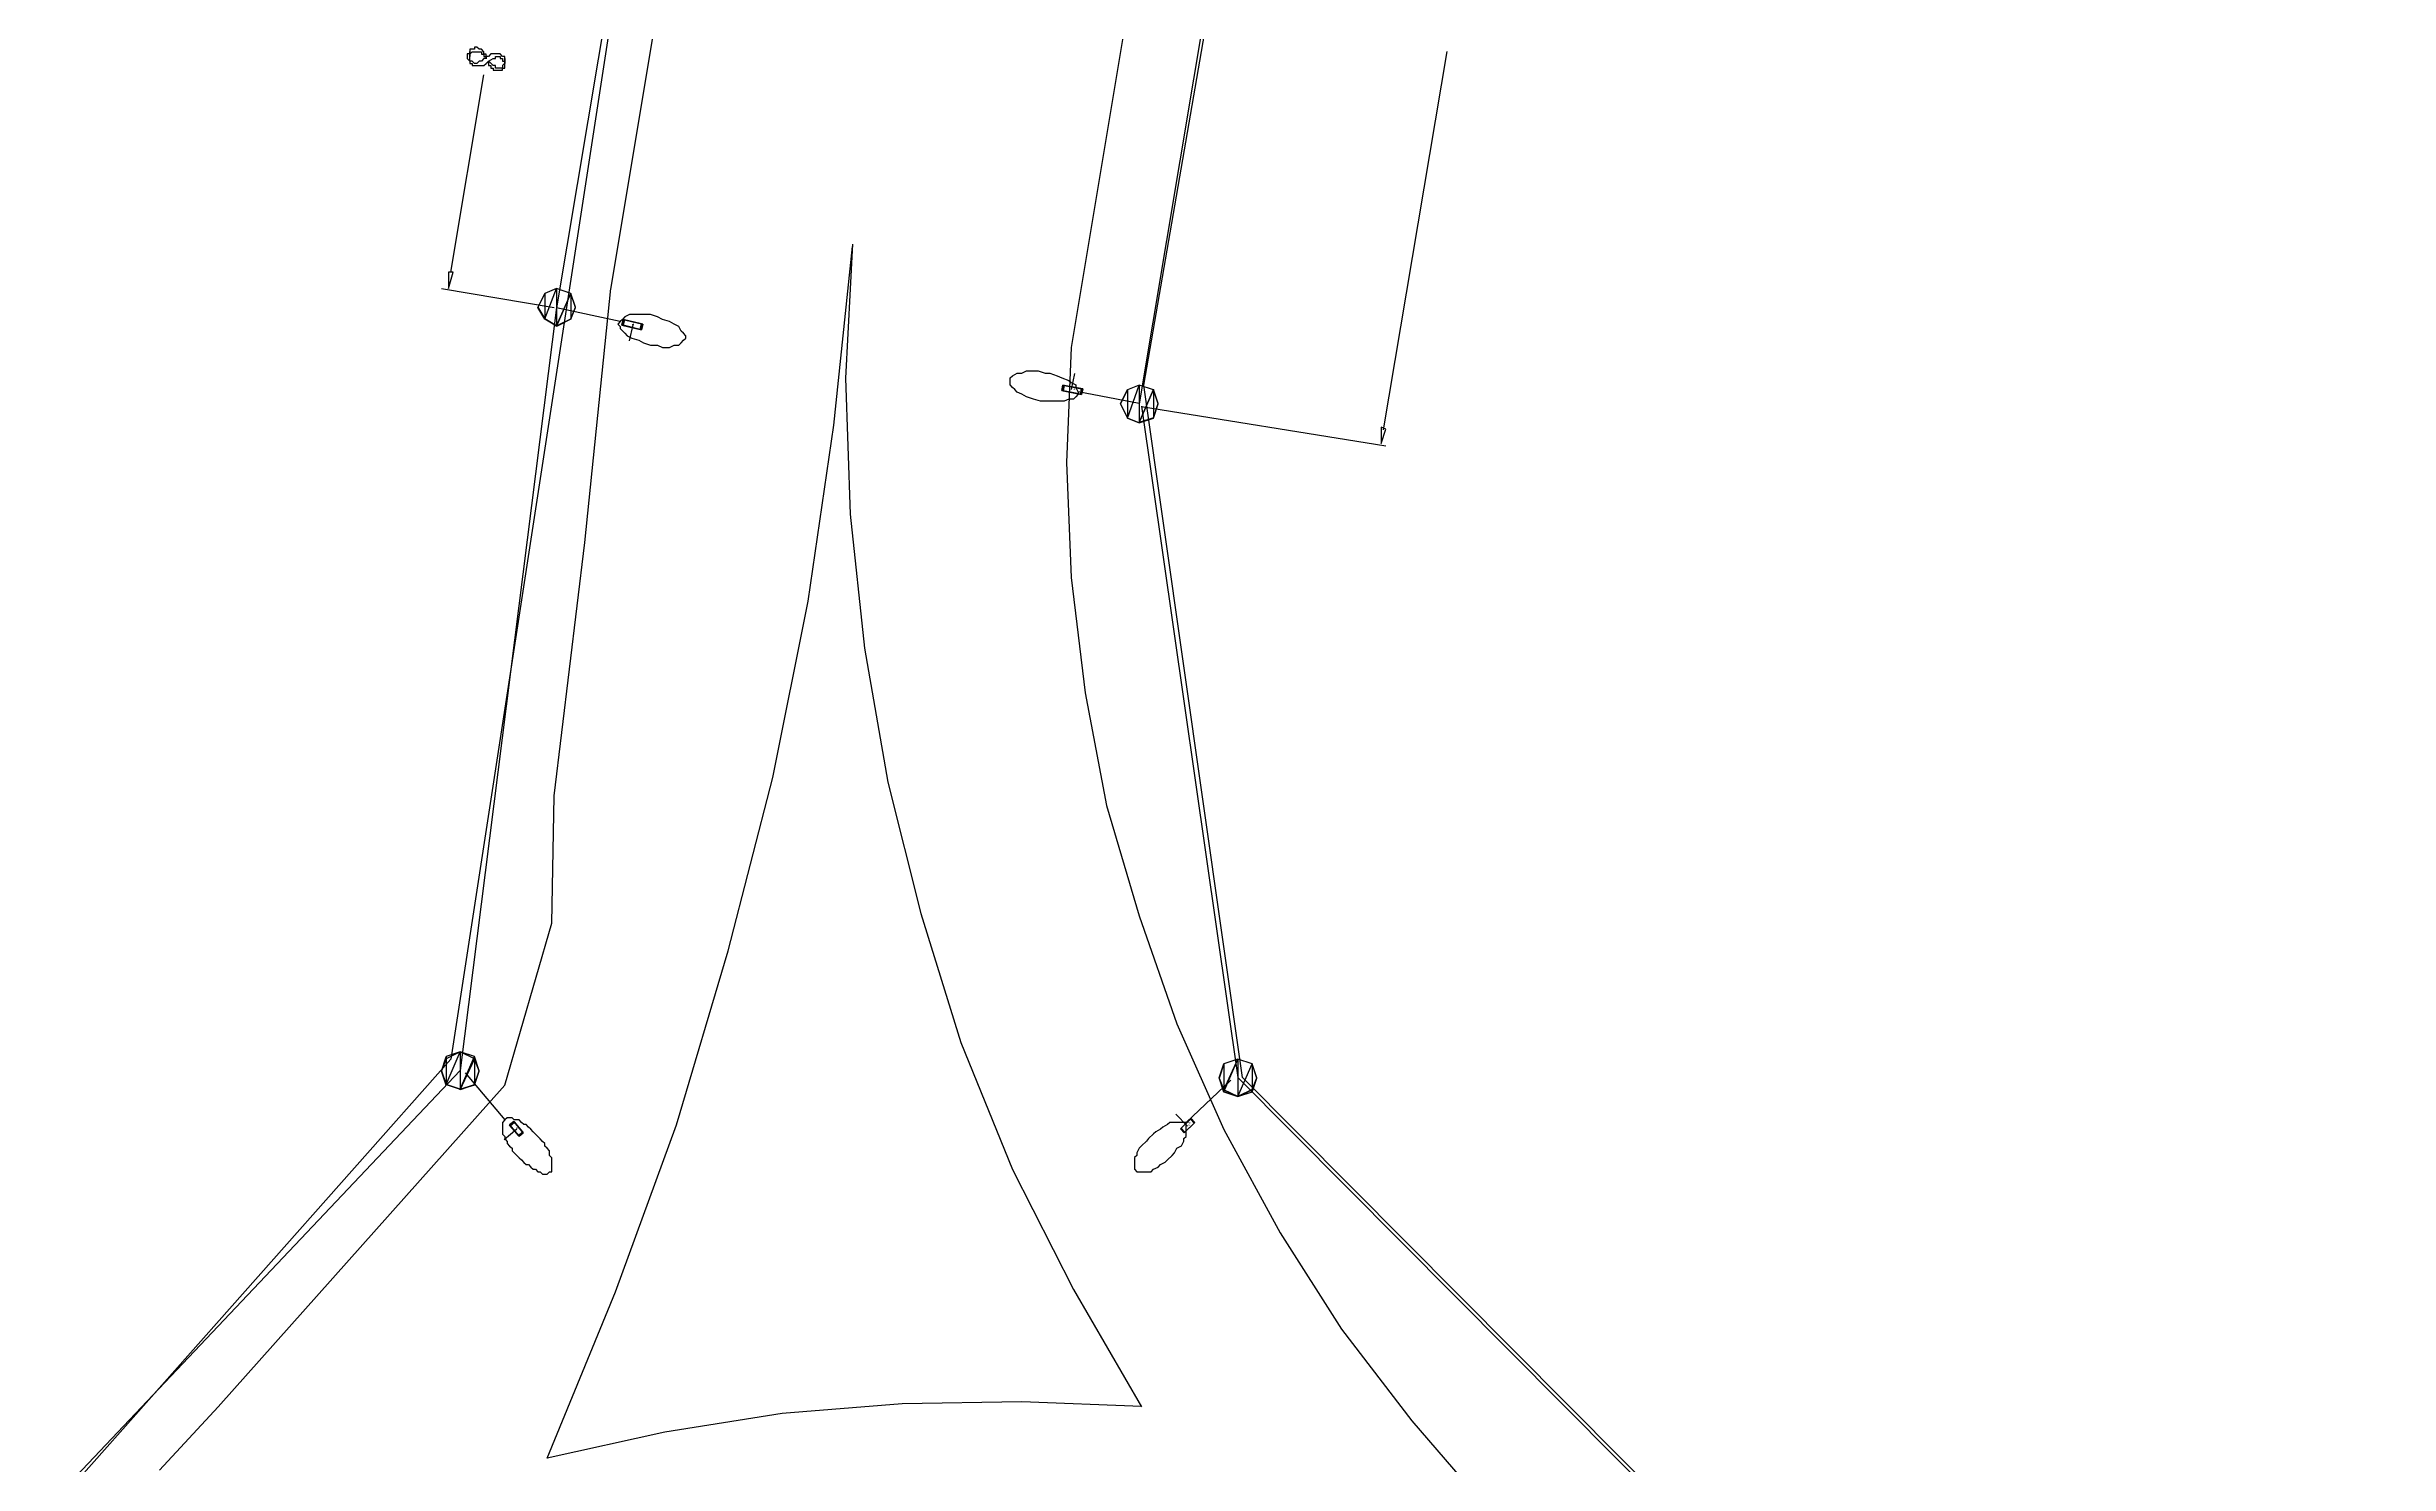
# Model space of a CAD drawing. Extents: x 212106 to 638151, y -1311344 to 1260505.
# Drawn here: x 325175 to 396387, y 547996 to 591102 of the extents above; entities that cross this region are included whole.
import ezdxf

# ---------------------------------------------------------------- set-up
doc = ezdxf.new("R2010")
doc.units = 0
doc.header["$MEASUREMENT"] = 0
for name, color, linetype in [('at_Entity', 7, 'Continuous'), ('DLXLUM01', 3, 'Continuous'), ('DLXLUM02', 6, 'Continuous'), ('DLXLUMEX', 2, 'Continuous'), ('DLXSCENE', 7, 'Continuous')]:
    doc.layers.add(name, color=color, linetype=linetype)

# ---------------------------------------------------------------- blocks, each defined once
blk = doc.blocks.new('*U152')
for p, q in [((-259, 149), (-299, -16)), ((-299, -16), (-259, 149)), ((-221, 140), (-260, -25)), ((-260, -25), (-221, 140)), ((299, 16), (-259, 149)), ((-221, 140), (-259, 149)), ((-259, 149), (299, 16)), ((-259, 149), (-221, 140)), ((337, 7), (-221, 140)), ((-221, 140), (337, 7)), ((259, -149), (299, 16)), ((299, 16), (259, -149)), ((297, -158), (337, 7)), ((337, 7), (297, -158)), ((299, 16), (337, 7)), ((337, 7), (299, 16)), ((-299, -16), (259, -149)), ((259, -149), (-299, -16)), ((-299, -16), (-260, -25)), ((-260, -25), (-299, -16)), ((-260, -25), (297, -158)), ((297, -158), (-260, -25)), ((259, -149), (297, -158)), ((297, -158), (259, -149))]:
    blk.add_line(p, q)
at = {"color": 1}
blk.add_line((38, -9), (-78, -495), dxfattribs=at)
at = {"layer": 'DLXLUMEX', "color": 7}
blk.add_text('1', height=100, dxfattribs=at).set_placement((0, 0))
blk = doc.blocks.new('*U153')
for p, q in [((-304, 145), (-336, -21)), ((-336, -21), (-304, 145)), ((-265, 138), (-304, 145)), ((259, 36), (-304, 145)), ((-304, 145), (-265, 138)), ((-304, 145), (259, 36)), ((-265, 138), (-298, -29)), ((-298, -29), (-265, 138)), ((298, 29), (-265, 138)), ((-265, 138), (298, 29)), ((227, -131), (259, 36)), ((259, 36), (227, -131)), ((298, 29), (259, 36)), ((259, 36), (298, 29)), ((265, -138), (298, 29)), ((298, 29), (265, -138)), ((-298, -29), (-336, -21)), ((-336, -21), (227, -131)), ((-336, -21), (-298, -29)), ((227, -131), (-336, -21)), ((-298, -29), (265, -138)), ((265, -138), (-298, -29)), ((227, -131), (265, -138)), ((265, -138), (227, -131))]:
    blk.add_line(p, q)
at = {"color": 1}
blk.add_line((-39, 7), (57, 498), dxfattribs=at)
at = {"layer": 'DLXLUMEX', "color": 7}
blk.add_text('1', height=100, dxfattribs=at).set_placement((0, 0))
blk = doc.blocks.new('*U47')
at = {"color": 1}
blk.add_line((-21, -21), (-367, 340), dxfattribs=at)
for p, q in [((71, 186), (-232, -105)), ((-232, -105), (71, 186)), ((93, 207), (-211, -84)), ((-211, -84), (93, 207)), ((-114, -227), (189, 63)), ((189, 63), (-114, -227)), ((-93, -207), (211, 84)), ((211, 84), (-93, -207)), ((93, 207), (71, 186)), ((71, 186), (93, 207)), ((189, 63), (71, 186)), ((71, 186), (189, 63)), ((211, 84), (93, 207)), ((93, 207), (211, 84)), ((189, 63), (211, 84)), ((211, 84), (189, 63)), ((-211, -84), (-232, -105)), ((-232, -105), (-211, -84)), ((-232, -105), (-114, -227)), ((-114, -227), (-232, -105)), ((-211, -84), (-93, -207)), ((-93, -207), (-211, -84)), ((-93, -207), (-114, -227)), ((-114, -227), (-93, -207))]:
    blk.add_line(p, q)
at = {"layer": 'DLXLUMEX', "color": 7}
blk.add_text('2', height=100, dxfattribs=at).set_placement((0, 0))
blk = doc.blocks.new('*U64')
for p, q in [((-69, 216), (-200, 107)), ((-200, 107), (-69, 216)), ((-200, 107), (69, -216)), ((69, -216), (-200, 107)), ((-200, 107), (-181, 84)), ((-181, 84), (-200, 107)), ((-50, 193), (-181, 84)), ((-181, 84), (-50, 193)), ((-181, 84), (89, -239)), ((89, -239), (-181, 84)), ((200, -107), (-69, 216)), ((-50, 193), (-69, 216)), ((-69, 216), (200, -107)), ((-69, 216), (-50, 193)), ((219, -130), (-50, 193)), ((-50, 193), (219, -130)), ((69, -216), (200, -107)), ((200, -107), (69, -216)), ((69, -216), (89, -239)), ((89, -239), (69, -216)), ((89, -239), (219, -130)), ((219, -130), (89, -239)), ((200, -107), (219, -130)), ((219, -130), (200, -107))]:
    blk.add_line(p, q)
at = {"color": 1}
blk.add_line((19, -23), (-365, -343), dxfattribs=at)
at = {"layer": 'DLXLUMEX', "color": 7}
blk.add_text('2', height=100, dxfattribs=at).set_placement((0, 0))
blk = doc.blocks.new('*U97')
for p, q in [((602, 552221), (5101, 578299)), ((-14469, 570721), (-20469, 531718)), ((3602, 531156), (602, 552221)), ((-20469, 531718), (-32184, 518504)), ((17744, 516933), (3602, 531156))]:
    blk.add_line(p, q)

msp = doc.modelspace()

# ---------------------------------------------------------------- linework, layer by layer
at = {"layer": 'at_Entity', "color": 4}
for p, q in [((465456, 1237080), (356316, 581961)), ((449884, 1229433), (342316, 583735)), ((349102, 579596), (349674, 585031)), ((349674, 585100), (349459, 581027)), ((341532, 576032), (342318, 583750)), ((356316, 581957), (356173, 578458)), ((349459, 581027), (349602, 576888)), ((348317, 574240), (349102, 579596)), ((356173, 578458), (356316, 574958)), ((349602, 576888), (350031, 572815)), ((340604, 568327), (341532, 576032)), ((356316, 574958), (356745, 571459)), ((347246, 568884), (348317, 574240)), ((350031, 572815), (350745, 568742)), ((356745, 571459), (357388, 568026)), ((345888, 563608), (347246, 568884)), ((350745, 568742), (351745, 564748)), ((357388, 568026), (358388, 564672)), ((351745, 564748), (352959, 560821)), ((358388, 564672), (359530, 561384)), ((344317, 558318), (345888, 563608)), ((359530, 561384), (360959, 558175)), ((352959, 560821), (354531, 556959)), ((342460, 553240), (344317, 558318)), ((360959, 558175), (362673, 555032)), ((354531, 556959), (356388, 553309)), ((362673, 555032), (364531, 552101)), ((340388, 548176), (342460, 553240)), ((356388, 553309), (358459, 549739)), ((364531, 552101), (366673, 549314)), ((351175, 549828), (347531, 549542)), ((354817, 549893), (351175, 549828)), ((358459, 549750), (354817, 549893)), ((347531, 549542), (343960, 548970)), ((366673, 549314), (368958, 546673)), ((343960, 548970), (340388, 548176))]:
    msp.add_line(p, q, dxfattribs=at)
at = {"layer": 'at_Entity', "color": 1}
for p, q in [((448385, 1229513), (340674, 583168)), ((466885, 1229375), (358388, 580248)), ((340675, 583179), (337746, 559965)), ((358459, 580176), (361389, 559751)), ((337746, 559965), (325175, 546687)), ((361389, 559751), (375530, 545528))]:
    msp.add_line(p, q, dxfattribs=at)
at = {"layer": 'at_Entity', "color": 0}
for p, q in [((338245, 591096), (338173, 591096)), ((338173, 591096), (338173, 591096)), ((338173, 591096), (338173, 591030)), ((338316, 591030), (338245, 591096)), ((338245, 591096), (338245, 591096)), ((338031, 590890), (337959, 590890)), ((337959, 590890), (337959, 590890)), ((337959, 590890), (337959, 590811)), ((337959, 590811), (337959, 590811)), ((337959, 590811), (337959, 590744)), ((337959, 590744), (337959, 590744)), ((337959, 590744), (337959, 590744)), ((337959, 590744), (338031, 590665)), ((338102, 591030), (338031, 591030)), ((338031, 591030), (338031, 590950)), ((338031, 590811), (338031, 590957)), ((338031, 590957), (338031, 590957)), ((338031, 590957), (338031, 590957)), ((338031, 590957), (338031, 590890)), ((338031, 590950), (338031, 590805)), ((338031, 590884), (338102, 590950)), ((338031, 590805), (338031, 590884)), ((338031, 590884), (338031, 590884)), ((338031, 590884), (338031, 590884)), ((338031, 590744), (338031, 590811)), ((338031, 590811), (338031, 590811)), ((338031, 590805), (338031, 590805)), ((338031, 590665), (338031, 590744)), ((338031, 590744), (338031, 590744)), ((338031, 590744), (338031, 590744)), ((338102, 590665), (338031, 590665)), ((338031, 590665), (338031, 590665)), ((338031, 590665), (338031, 590665)), ((338031, 590665), (338031, 590599)), ((338031, 590599), (338102, 590599)), ((338173, 591030), (338102, 591030)), ((338102, 591030), (338102, 591030)), ((338102, 591030), (338102, 591030)), ((338102, 590950), (338102, 590950)), ((338102, 590950), (338102, 590950)), ((338102, 590950), (338173, 590950)), ((338174, 590599), (338102, 590665)), ((338102, 590665), (338102, 590665)), ((338102, 590665), (338102, 590665)), ((338102, 590599), (338102, 590599)), ((338102, 590599), (338102, 590532)), ((338102, 590532), (338174, 590532)), ((338173, 590950), (338173, 590950)), ((338173, 590950), (338245, 590950)), ((338246, 590599), (338174, 590599)), ((338174, 590599), (338174, 590599)), ((338174, 590599), (338174, 590599)), ((338174, 590532), (338174, 590532)), ((338174, 590532), (338246, 590532)), ((338245, 590950), (338245, 590950)), ((338245, 590950), (338245, 590950)), ((338245, 590950), (338316, 590950)), ((338317, 590665), (338246, 590599)), ((338246, 590599), (338246, 590599)), ((338246, 590599), (338246, 590599)), ((338246, 590532), (338246, 590532)), ((338246, 590532), (338246, 590532)), ((338246, 590532), (338317, 590532)), ((338388, 591030), (338316, 591030)), ((338316, 591030), (338316, 591030)), ((338316, 590950), (338316, 590950)), ((338316, 590950), (338388, 590950)), ((338389, 590665), (338317, 590665)), ((338317, 590665), (338317, 590665)), ((338317, 590665), (338317, 590665)), ((338317, 590532), (338317, 590532)), ((338317, 590532), (338389, 590532)), ((338460, 590950), (338388, 591030)), ((338388, 591030), (338388, 591030)), ((338388, 591030), (338388, 591030)), ((338388, 590950), (338388, 590884)), ((338388, 590884), (338388, 590884)), ((338388, 590884), (338460, 590884)), ((338459, 590744), (338389, 590665)), ((338389, 590665), (338389, 590665)), ((338389, 590665), (338389, 590665)), ((338389, 590532), (338389, 590532)), ((338389, 590532), (338389, 590532)), ((338389, 590532), (338459, 590532)), ((338531, 590744), (338459, 590744)), ((338459, 590744), (338459, 590744)), ((338459, 590532), (338531, 590599)), ((338459, 590532), (338459, 590532)), ((338459, 590532), (338459, 590532)), ((338460, 590884), (338460, 590950)), ((338460, 590950), (338460, 590950)), ((338460, 590950), (338460, 590950)), ((338531, 590884), (338460, 590884)), ((338460, 590884), (338460, 590884)), ((338460, 590884), (338460, 590805)), ((338460, 590805), (338531, 590805)), ((338531, 590805), (338531, 590884)), ((338531, 590884), (338531, 590884)), ((338602, 590811), (338531, 590811)), ((338531, 590811), (338531, 590811)), ((338531, 590811), (338531, 590744)), ((338531, 590805), (338531, 590738)), ((338531, 590738), (338531, 590805)), ((338531, 590744), (338531, 590744)), ((338531, 590599), (338602, 590665)), ((338531, 590599), (338531, 590599)), ((338531, 590599), (338531, 590599)), ((338674, 590890), (338602, 590811)), ((338602, 590811), (338602, 590811)), ((338602, 590665), (338746, 590744)), ((338602, 590665), (338602, 590599)), ((338602, 590599), (338602, 590665)), ((338602, 590599), (338602, 590599)), ((338674, 590601), (338604, 590681)), ((338604, 590681), (338604, 590601)), ((338604, 590601), (338604, 590535)), ((338604, 590535), (338674, 590535)), ((338746, 590890), (338674, 590890)), ((338674, 590890), (338674, 590890)), ((338745, 590535), (338674, 590601)), ((338674, 590601), (338674, 590601)), ((338674, 590601), (338674, 590601)), ((338674, 590535), (338674, 590535)), ((338674, 590535), (338674, 590455)), ((338674, 590455), (338674, 590455)), ((338674, 590455), (338745, 590455)), ((338817, 590535), (338745, 590535)), ((338745, 590535), (338745, 590535)), ((338745, 590535), (338745, 590535)), ((338745, 590455), (338745, 590455)), ((338745, 590455), (338745, 590389)), ((338745, 590389), (338817, 590389)), ((338817, 590890), (338746, 590890)), ((338746, 590890), (338746, 590890)), ((338746, 590890), (338746, 590890)), ((338746, 590890), (338746, 590890)), ((338746, 590744), (338746, 590744)), ((338746, 590744), (338817, 590744)), ((338889, 590890), (338817, 590890)), ((338817, 590890), (338817, 590890)), ((338817, 590744), (338817, 590811)), ((338817, 590811), (338889, 590811)), ((338817, 590744), (338817, 590744)), ((338817, 590455), (338817, 590535)), ((338889, 590455), (338817, 590455)), ((338817, 590455), (338817, 590455)), ((338817, 590389), (338817, 590389)), ((338817, 590389), (338817, 590389)), ((338817, 590389), (338889, 590389)), ((338959, 590890), (338889, 590890)), ((338889, 590890), (338889, 590890)), ((338889, 590890), (338889, 590890)), ((338889, 590811), (338889, 590811)), ((338889, 590811), (338959, 590811)), ((338960, 590455), (338889, 590455)), ((338889, 590455), (338889, 590455)), ((338889, 590389), (338889, 590389)), ((338889, 590389), (338960, 590389)), ((339031, 590811), (338959, 590890)), ((338959, 590890), (338959, 590890)), ((338959, 590890), (338959, 590890)), ((338959, 590811), (338959, 590744)), ((338959, 590744), (338959, 590744)), ((338959, 590744), (339031, 590744)), ((339032, 590455), (338960, 590455)), ((338960, 590455), (338960, 590455)), ((338960, 590455), (338960, 590455)), ((338960, 590389), (338960, 590389)), ((338960, 590389), (338960, 590389)), ((338960, 590389), (339032, 590389)), ((339102, 590811), (339031, 590811)), ((339031, 590811), (339031, 590811)), ((339031, 590811), (339031, 590811)), ((339031, 590744), (339031, 590744)), ((339031, 590744), (339031, 590665)), ((339031, 590665), (339031, 590665)), ((339031, 590665), (339102, 590665)), ((339103, 590601), (339032, 590535)), ((339032, 590535), (339032, 590535)), ((339032, 590535), (339032, 590535)), ((339032, 590535), (339032, 590455)), ((339032, 590389), (339032, 590455)), ((339032, 590455), (339032, 590455)), ((339032, 590455), (339103, 590455)), ((339032, 590389), (339032, 590389)), ((339102, 590744), (339102, 590811)), ((339102, 590599), (339102, 590744)), ((339102, 590665), (339102, 590599)), ((339102, 590599), (339102, 590599)), ((339103, 590681), (339103, 590747)), ((339103, 590747), (339103, 590601)), ((339103, 590601), (339103, 590681)), ((339103, 590681), (339103, 590681)), ((339103, 590681), (339103, 590681)), ((339103, 590601), (339103, 590601)), ((339103, 590601), (339103, 590601)), ((339103, 590535), (339103, 590601)), ((339103, 590455), (339103, 590535)), ((339103, 590535), (339103, 590535)), ((339103, 590455), (339103, 590455)), ((365816, 579458), (367745, 590958)), ((337460, 584247), (338460, 590251)), ((337532, 584250), (337389, 584250)), ((337389, 584250), (337389, 583748)), ((337389, 583748), (337532, 584250)), ((340603, 583169), (337174, 583741)), ((340102, 583176), (340316, 583598)), ((340102, 583176), (340316, 583598)), ((340317, 583604), (340103, 583182)), ((340317, 583604), (340103, 583182)), ((340317, 583604), (340103, 583182)), ((340317, 583604), (340103, 583182)), ((340316, 583598), (340316, 582819)), ((340316, 583598), (340316, 582819)), ((340675, 583750), (340317, 583604)), ((340675, 583750), (340317, 583604)), ((340317, 582825), (340675, 583750)), ((340317, 582825), (340675, 583750)), ((340675, 583750), (340317, 583604)), ((340675, 583750), (340317, 583604)), ((340675, 583750), (340317, 583604)), ((340317, 582825), (340675, 583750)), ((340317, 582825), (340675, 583750)), ((340675, 583750), (340317, 583604)), ((340317, 583604), (340317, 582825)), ((340317, 583604), (340317, 582825)), ((340673, 582594), (341103, 583598)), ((340673, 582594), (341103, 583598)), ((341103, 583604), (340675, 583750)), ((341103, 583604), (340675, 583750)), ((340675, 583750), (340675, 582613)), ((340675, 583750), (340675, 582613)), ((341103, 583604), (340675, 583750)), ((341103, 583604), (340675, 583750)), ((341103, 583604), (340675, 583750)), ((340675, 583750), (340675, 582613)), ((340675, 583750), (340675, 582613)), ((341103, 583604), (340675, 583750)), ((340675, 582613), (341103, 583604)), ((340675, 582613), (341103, 583604)), ((341246, 583182), (341103, 583604)), ((341246, 583182), (341103, 583604)), ((341246, 583182), (341103, 583604)), ((341246, 583182), (341103, 583604)), ((341245, 583176), (341103, 583598)), ((341103, 583598), (341103, 582819)), ((341103, 583598), (341103, 582819)), ((341245, 583176), (341103, 583598)), ((341103, 583598), (341103, 582819)), ((341103, 583598), (341103, 582819)), ((340316, 582819), (340102, 583176)), ((340316, 582819), (340102, 583176)), ((340103, 583182), (340317, 582825)), ((340103, 583182), (340317, 582825)), ((340103, 583182), (340317, 582825)), ((340103, 583182), (340317, 582825)), ((340317, 582825), (340675, 582613)), ((340675, 582613), (340317, 582825)), ((340317, 582825), (340675, 582613)), ((340317, 582825), (340675, 582613)), ((340675, 582613), (340317, 582825)), ((340317, 582825), (340675, 582613)), ((341103, 582819), (340673, 582594)), ((341103, 582819), (340673, 582594)), ((340675, 583179), (342603, 582757)), ((340675, 582613), (341103, 582825)), ((340675, 582613), (341103, 582825)), ((340675, 582613), (341103, 582825)), ((340675, 582613), (341103, 582825)), ((340675, 582613), (340675, 582613)), ((340675, 582613), (340675, 582613)), ((340675, 582613), (340675, 582613)), ((341103, 582825), (341246, 583182)), ((341103, 582825), (341246, 583182)), ((341103, 582825), (341246, 583182)), ((341103, 582825), (341246, 583182)), ((341103, 582819), (341245, 583176)), ((341103, 582819), (341245, 583176)), ((342602, 582747), (342531, 582668)), ((342531, 582668), (342602, 582601)), ((342673, 582813), (342602, 582747)), ((342602, 582601), (342602, 582535)), ((342602, 582535), (342745, 582390)), ((342745, 582892), (342673, 582813)), ((342889, 582958), (342745, 582892)), ((343031, 582958), (342889, 582958)), ((343174, 582958), (343031, 582958)), ((343317, 582958), (343174, 582958)), ((343531, 582958), (343317, 582958)), ((343745, 582892), (343531, 582958)), ((343889, 582813), (343745, 582892)), ((344103, 582747), (343889, 582813)), ((344246, 582668), (344103, 582747)), ((344388, 582601), (344246, 582668)), ((344460, 582456), (344388, 582601)), ((342745, 582390), (342817, 582311)), ((342817, 582311), (342960, 582245)), ((342960, 582245), (343174, 582179)), ((343174, 582179), (343317, 582099)), ((343317, 582099), (343531, 582033)), ((343531, 582033), (343745, 582033)), ((343745, 582033), (343889, 581954)), ((343889, 581954), (344103, 581954)), ((344103, 581954), (344246, 582033)), ((344246, 582033), (344388, 582033)), ((344388, 582033), (344460, 582099)), ((344531, 582390), (344460, 582456)), ((344460, 582099), (344531, 582179)), ((344602, 582311), (344531, 582390)), ((344531, 582179), (344602, 582245)), ((344602, 582245), (344602, 582311)), ((344602, 582245), (344602, 582245)), ((354459, 581035), (354532, 581101)), ((354532, 581101), (354674, 581181)), ((354674, 581181), (354817, 581181)), ((354817, 581181), (354959, 581247)), ((354959, 581247), (355102, 581247)), ((355102, 581247), (355317, 581247)), ((355317, 581247), (355531, 581181)), ((355531, 581181), (355673, 581181)), ((355673, 581181), (355889, 581101)), ((355889, 581101), (356031, 581035)), ((354459, 580956), (354459, 581035)), ((354459, 580824), (354459, 580956)), ((354459, 580956), (354459, 580956)), ((354532, 580745), (354459, 580824)), ((354603, 580679), (354532, 580745)), ((354674, 580600), (354603, 580679)), ((354817, 580534), (354674, 580600)), ((354959, 580455), (354817, 580534)), ((355174, 580389), (354959, 580455)), ((355388, 580323), (355174, 580389)), ((356031, 581035), (356245, 580956)), ((356245, 580389), (356102, 580323)), ((356245, 580956), (356316, 580890)), ((356388, 580389), (356245, 580389)), ((356316, 580890), (356459, 580824)), ((356459, 580455), (356388, 580389)), ((356459, 580824), (356459, 580745)), ((356459, 580745), (356532, 580600)), ((356532, 580534), (356459, 580455)), ((358389, 580250), (356531, 580606)), ((356532, 580600), (356532, 580534)), ((357816, 580254), (358031, 580676)), ((357816, 580254), (358031, 580676)), ((358031, 580671), (357817, 580248)), ((358031, 580671), (357817, 580248)), ((358031, 580671), (357817, 580248)), ((358031, 580671), (357817, 580248)), ((358388, 580816), (358031, 580671)), ((358388, 580816), (358031, 580671)), ((358031, 579813), (358388, 580816)), ((358031, 579813), (358388, 580816)), ((358388, 580816), (358031, 580671)), ((358388, 580816), (358031, 580671)), ((358388, 580816), (358031, 580671)), ((358031, 579813), (358388, 580816)), ((358031, 579813), (358388, 580816)), ((358388, 580816), (358031, 580671)), ((358031, 580676), (358031, 579818)), ((358031, 580676), (358031, 579818)), ((358031, 580671), (358031, 579813)), ((358031, 580671), (358031, 579813)), ((358816, 580671), (358388, 580816)), ((358816, 580671), (358388, 580816)), ((358388, 580816), (358388, 579668)), ((358388, 580816), (358388, 579668)), ((358816, 580671), (358388, 580816)), ((358816, 580671), (358388, 580816)), ((358816, 580671), (358388, 580816)), ((358388, 580816), (358388, 579668)), ((358388, 580816), (358388, 579668)), ((358816, 580671), (358388, 580816)), ((358388, 579673), (358817, 580676)), ((358388, 579673), (358817, 580676)), ((358388, 579668), (358816, 580671)), ((358388, 579668), (358816, 580671)), ((358960, 580248), (358816, 580671)), ((358960, 580248), (358816, 580671)), ((358960, 580248), (358816, 580671)), ((358960, 580248), (358816, 580671)), ((358959, 580254), (358817, 580676)), ((358817, 580676), (358817, 579818)), ((358817, 580676), (358817, 579818)), ((358959, 580254), (358817, 580676)), ((358817, 580676), (358817, 579818)), ((358817, 580676), (358817, 579818)), ((355531, 580323), (355388, 580323)), ((355745, 580323), (355531, 580323)), ((355960, 580323), (355745, 580323)), ((356102, 580323), (355960, 580323)), ((358031, 579818), (357816, 580254)), ((358031, 579818), (357816, 580254)), ((357817, 580248), (358031, 579813)), ((357817, 580248), (358031, 579813)), ((357817, 580248), (358031, 579813)), ((357817, 580248), (358031, 579813)), ((358031, 579813), (358388, 579668)), ((358388, 579668), (358031, 579813)), ((358031, 579813), (358388, 579668)), ((358031, 579813), (358388, 579668)), ((358388, 579668), (358031, 579813)), ((358031, 579813), (358388, 579668)), ((358817, 579818), (358388, 579673)), ((358817, 579818), (358388, 579673)), ((358388, 579668), (358816, 579813)), ((358388, 579668), (358816, 579813)), ((358388, 579668), (358816, 579813)), ((358388, 579668), (358816, 579813)), ((358388, 579668), (358388, 579668)), ((358388, 579668), (358388, 579668)), ((358388, 579668), (358388, 579668)), ((358459, 580166), (365888, 578963)), ((358816, 579813), (358960, 580248)), ((358816, 579813), (358960, 580248)), ((358816, 579813), (358960, 580248)), ((358816, 579813), (358960, 580248)), ((358817, 579818), (358959, 580254)), ((358817, 579818), (358959, 580254)), ((365888, 579469), (365745, 579535)), ((365745, 579535), (365745, 579034)), ((365745, 579034), (365888, 579469)), ((340530, 564454), (340602, 568312)), ((339103, 559521), (340530, 564454)), ((337745, 560535), (337318, 560326)), ((337745, 560535), (337318, 560326)), ((337318, 559541), (337745, 560535)), ((337318, 559541), (337745, 560535)), ((337745, 560535), (337318, 560326)), ((337745, 560535), (337318, 560326)), ((337745, 560535), (337318, 560326)), ((337318, 559541), (337745, 560535)), ((337318, 559541), (337745, 560535)), ((337745, 560535), (337318, 560326)), ((337745, 560535), (337318, 560326)), ((337745, 560535), (337318, 560326)), ((337318, 559541), (337745, 560535)), ((337318, 559541), (337745, 560535)), ((337745, 560535), (337318, 560326)), ((337745, 560535), (337318, 560326)), ((337745, 560535), (337318, 560326)), ((337318, 559541), (337745, 560535)), ((337318, 559541), (337745, 560535)), ((337745, 560535), (337318, 560326)), ((337745, 560535), (337318, 560391)), ((337745, 560535), (337318, 560391)), ((337318, 559541), (337745, 560535)), ((337318, 559541), (337745, 560535)), ((337745, 560535), (337318, 560391)), ((337745, 560535), (337318, 560391)), ((337745, 560535), (337318, 560391)), ((337318, 559541), (337745, 560535)), ((337318, 559541), (337745, 560535)), ((337745, 560535), (337318, 560391)), ((338174, 560326), (337745, 560535)), ((338174, 560326), (337745, 560535)), ((337745, 560535), (337745, 559397)), ((337745, 560535), (337745, 559397)), ((338174, 560326), (337745, 560535)), ((338174, 560326), (337745, 560535)), ((338174, 560326), (337745, 560535)), ((337745, 560535), (337745, 559397)), ((337745, 560535), (337745, 559397)), ((338174, 560326), (337745, 560535)), ((338174, 560326), (337745, 560535)), ((338174, 560326), (337745, 560535)), ((337745, 560535), (337745, 559397)), ((337745, 560535), (337745, 559397)), ((338174, 560326), (337745, 560535)), ((338174, 560326), (337745, 560535)), ((338174, 560326), (337745, 560535)), ((337745, 560535), (337745, 559397)), ((337745, 560535), (337745, 559397)), ((338174, 560326), (337745, 560535)), ((338174, 560391), (337745, 560535)), ((338174, 560391), (337745, 560535)), ((337745, 560535), (337745, 559397)), ((337745, 560535), (337745, 559397)), ((338174, 560391), (337745, 560535)), ((338174, 560391), (337745, 560535)), ((338174, 560391), (337745, 560535)), ((337745, 560535), (337745, 559397)), ((337745, 560535), (337745, 559397)), ((338174, 560391), (337745, 560535)), ((337173, 559952), (337317, 560383)), ((337173, 559952), (337317, 560383)), ((337317, 559521), (337173, 559952)), ((337317, 559521), (337173, 559952)), ((337318, 560391), (337174, 559959)), ((337318, 560391), (337174, 559959)), ((337318, 560391), (337174, 559959)), ((337318, 560391), (337174, 559959)), ((337318, 560326), (337174, 559959)), ((337318, 560326), (337174, 559959)), ((337318, 560326), (337174, 559959)), ((337318, 560326), (337174, 559959)), ((337318, 560326), (337174, 559959)), ((337318, 560326), (337174, 559959)), ((337318, 560326), (337174, 559959)), ((337318, 560326), (337174, 559959)), ((337174, 559961), (337317, 560313)), ((337174, 559961), (337317, 560313)), ((337174, 559961), (337317, 560313)), ((337174, 559961), (337317, 560313)), ((337317, 559529), (337174, 559961)), ((337317, 559529), (337174, 559961)), ((337317, 559529), (337174, 559961)), ((337317, 559529), (337174, 559961)), ((337174, 559959), (337318, 559541)), ((337174, 559959), (337318, 559541)), ((337174, 559959), (337318, 559541)), ((337174, 559959), (337318, 559541)), ((337174, 559959), (337318, 559541)), ((337174, 559959), (337318, 559541)), ((337174, 559959), (337318, 559541)), ((337174, 559959), (337318, 559541)), ((337174, 559959), (337318, 559541)), ((337174, 559959), (337318, 559541)), ((337174, 559959), (337318, 559541)), ((337174, 559959), (337318, 559541)), ((337317, 560383), (337317, 559521)), ((337317, 560383), (337317, 559521)), ((337317, 560313), (337317, 559529)), ((337317, 560313), (337317, 559529)), ((337317, 560313), (337317, 559529)), ((337317, 560313), (337317, 559529)), ((337318, 560391), (337318, 559541)), ((337318, 560391), (337318, 559541)), ((337318, 560326), (337318, 559541)), ((337318, 560326), (337318, 559541)), ((337318, 560326), (337318, 559541)), ((337318, 560326), (337318, 559541)), ((337745, 559397), (338174, 560391)), ((337745, 559397), (338174, 560391)), ((337745, 559390), (338173, 560383)), ((337745, 559390), (338173, 560383)), ((337745, 559397), (338174, 560326)), ((337745, 559397), (338174, 560326)), ((337745, 559397), (338174, 560326)), ((337745, 559397), (338174, 560326)), ((337745, 559385), (338174, 560313)), ((337745, 559385), (338174, 560313)), ((337745, 559385), (338174, 560313)), ((337745, 559385), (338174, 560313)), ((337889, 559894), (339103, 558470)), ((338316, 559952), (338173, 560383)), ((338173, 560383), (338173, 559521)), ((338173, 560383), (338173, 559521)), ((338316, 559952), (338173, 560383)), ((338173, 560383), (338173, 559521)), ((338173, 560383), (338173, 559521)), ((338173, 559521), (338316, 559952)), ((338173, 559521), (338316, 559952)), ((338318, 559959), (338174, 560391)), ((338318, 559959), (338174, 560391)), ((338318, 559959), (338174, 560391)), ((338318, 559959), (338174, 560391)), ((338318, 559959), (338174, 560326)), ((338318, 559959), (338174, 560326)), ((338318, 559959), (338174, 560326)), ((338318, 559959), (338174, 560326)), ((338318, 559959), (338174, 560326)), ((338318, 559959), (338174, 560326)), ((338318, 559959), (338174, 560326)), ((338318, 559959), (338174, 560326)), ((338316, 559961), (338174, 560313)), ((338174, 560313), (338174, 559529)), ((338174, 560313), (338174, 559529)), ((338316, 559961), (338174, 560313)), ((338174, 560313), (338174, 559529)), ((338174, 560313), (338174, 559529)), ((338316, 559961), (338174, 560313)), ((338174, 560313), (338174, 559529)), ((338174, 560313), (338174, 559529)), ((338316, 559961), (338174, 560313)), ((338174, 560313), (338174, 559529)), ((338174, 560313), (338174, 559529)), ((338174, 559529), (338316, 559961)), ((338174, 559529), (338316, 559961)), ((338174, 559529), (338316, 559961)), ((338174, 559529), (338316, 559961)), ((338174, 559541), (338318, 559959)), ((338174, 559541), (338318, 559959)), ((338174, 559541), (338318, 559959)), ((338174, 559541), (338318, 559959)), ((338174, 559541), (338318, 559959)), ((338174, 559541), (338318, 559959)), ((338174, 559541), (338318, 559959)), ((338174, 559541), (338318, 559959)), ((338174, 559541), (338318, 559959)), ((338174, 559541), (338318, 559959)), ((338174, 559541), (338318, 559959)), ((338174, 559541), (338318, 559959)), ((360816, 559742), (360959, 560174)), ((360816, 559742), (360959, 560174)), ((360816, 559742), (360959, 560174)), ((360816, 559742), (360959, 560174)), ((360816, 559742), (360959, 560174)), ((360816, 559742), (360959, 560174)), ((360958, 560170), (360816, 559738)), ((360958, 560170), (360816, 559738)), ((360958, 560170), (360816, 559738)), ((360958, 560170), (360816, 559738)), ((360958, 560170), (360816, 559738)), ((360958, 560170), (360816, 559738)), ((360958, 560170), (360816, 559738)), ((360958, 560170), (360816, 559738)), ((360958, 560170), (360816, 559738)), ((360958, 560170), (360816, 559738)), ((360958, 560170), (360816, 559738)), ((360958, 560170), (360816, 559738)), ((360959, 559311), (360816, 559742)), ((360959, 559311), (360816, 559742)), ((360959, 559311), (360816, 559742)), ((360959, 559311), (360816, 559742)), ((360959, 559390), (360816, 559742)), ((360959, 559390), (360816, 559742)), ((360816, 559738), (360958, 559320)), ((360816, 559738), (360958, 559320)), ((360816, 559738), (360958, 559320)), ((360816, 559738), (360958, 559320)), ((360816, 559738), (360958, 559320)), ((360816, 559738), (360958, 559320)), ((360816, 559738), (360958, 559320)), ((360816, 559738), (360958, 559320)), ((360816, 559738), (360958, 559385)), ((360816, 559738), (360958, 559385)), ((360816, 559738), (360958, 559385)), ((360816, 559738), (360958, 559385)), ((361387, 560313), (360958, 560170)), ((361387, 560313), (360958, 560170)), ((360958, 559320), (361387, 560313)), ((360958, 559320), (361387, 560313)), ((361387, 560313), (360958, 560170)), ((361387, 560313), (360958, 560170)), ((361387, 560313), (360958, 560170)), ((360958, 559320), (361387, 560313)), ((360958, 559320), (361387, 560313)), ((361387, 560313), (360958, 560170)), ((361387, 560313), (360958, 560170)), ((361387, 560313), (360958, 560170)), ((360958, 559320), (361387, 560313)), ((360958, 559320), (361387, 560313)), ((361387, 560313), (360958, 560170)), ((361387, 560313), (360958, 560170)), ((361387, 560313), (360958, 560170)), ((360958, 559320), (361387, 560313)), ((360958, 559320), (361387, 560313)), ((361387, 560313), (360958, 560170)), ((361387, 560313), (360958, 560170)), ((361387, 560313), (360958, 560170)), ((360958, 559385), (361387, 560313)), ((360958, 559385), (361387, 560313)), ((361387, 560313), (360958, 560170)), ((361387, 560313), (360958, 560170)), ((361387, 560313), (360958, 560170)), ((360958, 559385), (361387, 560313)), ((360958, 559385), (361387, 560313)), ((361387, 560313), (360958, 560170)), ((360958, 560170), (360958, 559320)), ((360958, 560170), (360958, 559320)), ((360958, 560170), (360958, 559320)), ((360958, 560170), (360958, 559320)), ((360958, 560170), (360958, 559385)), ((360958, 560170), (360958, 559385)), ((360959, 560174), (360959, 559311)), ((360959, 560174), (360959, 559311)), ((360959, 560174), (360959, 559311)), ((360959, 560174), (360959, 559311)), ((360959, 560174), (360959, 559390)), ((360959, 560174), (360959, 559390)), ((361816, 560170), (361387, 560313)), ((361816, 560170), (361387, 560313)), ((361387, 560313), (361387, 559176)), ((361387, 560313), (361387, 559176)), ((361816, 560170), (361387, 560313)), ((361816, 560170), (361387, 560313)), ((361816, 560170), (361387, 560313)), ((361387, 560313), (361387, 559176)), ((361387, 560313), (361387, 559176)), ((361816, 560170), (361387, 560313)), ((361816, 560170), (361387, 560313)), ((361816, 560170), (361387, 560313)), ((361387, 560313), (361387, 559176)), ((361387, 560313), (361387, 559176)), ((361816, 560170), (361387, 560313)), ((361816, 560170), (361387, 560313)), ((361816, 560170), (361387, 560313)), ((361387, 560313), (361387, 559176)), ((361387, 560313), (361387, 559176)), ((361816, 560170), (361387, 560313)), ((361816, 560170), (361387, 560313)), ((361816, 560170), (361387, 560313)), ((361387, 560313), (361387, 559176)), ((361387, 560313), (361387, 559176)), ((361816, 560170), (361387, 560313)), ((361816, 560170), (361387, 560313)), ((361816, 560170), (361387, 560313)), ((361387, 560313), (361387, 559176)), ((361387, 560313), (361387, 559176)), ((361816, 560170), (361387, 560313)), ((361387, 559180), (361816, 560174)), ((361387, 559180), (361816, 560174)), ((361387, 559180), (361816, 560174)), ((361387, 559180), (361816, 560174)), ((361387, 559180), (361816, 560174)), ((361387, 559180), (361816, 560174)), ((361387, 559176), (361816, 560170)), ((361387, 559176), (361816, 560170)), ((361387, 559176), (361816, 560170)), ((361387, 559176), (361816, 560170)), ((361387, 559176), (361816, 560170)), ((361387, 559176), (361816, 560170)), ((361959, 559742), (361816, 560174)), ((361816, 560174), (361816, 559311)), ((361816, 560174), (361816, 559311)), ((361959, 559742), (361816, 560174)), ((361816, 560174), (361816, 559311)), ((361816, 560174), (361816, 559311)), ((361959, 559742), (361816, 560174)), ((361816, 560174), (361816, 559311)), ((361816, 560174), (361816, 559311)), ((361959, 559742), (361816, 560174)), ((361816, 560174), (361816, 559311)), ((361816, 560174), (361816, 559311)), ((361959, 559742), (361816, 560174)), ((361816, 560174), (361816, 559390)), ((361816, 560174), (361816, 559390)), ((361959, 559742), (361816, 560174)), ((361816, 560174), (361816, 559390)), ((361816, 560174), (361816, 559390)), ((361958, 559738), (361816, 560170)), ((361958, 559738), (361816, 560170)), ((361958, 559738), (361816, 560170)), ((361958, 559738), (361816, 560170)), ((361958, 559738), (361816, 560170)), ((361958, 559738), (361816, 560170)), ((361958, 559738), (361816, 560170)), ((361958, 559738), (361816, 560170)), ((361958, 559738), (361816, 560170)), ((361958, 559738), (361816, 560170)), ((361958, 559738), (361816, 560170)), ((361958, 559738), (361816, 560170)), ((361816, 559311), (361959, 559742)), ((361816, 559311), (361959, 559742)), ((361816, 559311), (361959, 559742)), ((361816, 559311), (361959, 559742)), ((361816, 559390), (361959, 559742)), ((361816, 559390), (361959, 559742)), ((361816, 559320), (361958, 559738)), ((361816, 559320), (361958, 559738)), ((361816, 559320), (361958, 559738)), ((361816, 559320), (361958, 559738)), ((361816, 559320), (361958, 559738)), ((361816, 559320), (361958, 559738)), ((361816, 559320), (361958, 559738)), ((361816, 559320), (361958, 559738)), ((361816, 559385), (361958, 559738)), ((361816, 559385), (361958, 559738)), ((361816, 559385), (361958, 559738)), ((361816, 559385), (361958, 559738)), ((330388, 549745), (339103, 559521)), ((337318, 559541), (337745, 559397)), ((337745, 559397), (337318, 559541)), ((337318, 559541), (337745, 559397)), ((337318, 559541), (337745, 559397)), ((337745, 559397), (337318, 559541)), ((337318, 559541), (337745, 559397)), ((337318, 559541), (337745, 559397)), ((337745, 559397), (337318, 559541)), ((337318, 559541), (337745, 559397)), ((337318, 559541), (337745, 559397)), ((337745, 559397), (337318, 559541)), ((337318, 559541), (337745, 559397)), ((337318, 559541), (337745, 559397)), ((337745, 559397), (337318, 559541)), ((337318, 559541), (337745, 559397)), ((337318, 559541), (337745, 559397)), ((337745, 559397), (337318, 559541)), ((337318, 559541), (337745, 559397)), ((337745, 559397), (338174, 559541)), ((337745, 559397), (338174, 559541)), ((337745, 559397), (338174, 559541)), ((337745, 559397), (338174, 559541)), ((337745, 559397), (338174, 559541)), ((337745, 559397), (338174, 559541)), ((337745, 559397), (338174, 559541)), ((337745, 559397), (338174, 559541)), ((337745, 559397), (338174, 559541)), ((337745, 559397), (338174, 559541)), ((337745, 559397), (338174, 559541)), ((337745, 559397), (338174, 559541)), ((338174, 559529), (337745, 559385)), ((338174, 559529), (337745, 559385)), ((338174, 559529), (337745, 559385)), ((338174, 559529), (337745, 559385)), ((338173, 559521), (337745, 559390)), ((338173, 559521), (337745, 559390)), ((337745, 559397), (337745, 559397)), ((337745, 559397), (337745, 559397)), ((337745, 559397), (337745, 559397)), ((337745, 559397), (337745, 559397)), ((337745, 559397), (337745, 559397)), ((337745, 559397), (337745, 559397)), ((337745, 559397), (337745, 559397)), ((361173, 559673), (359816, 558392)), ((360958, 559385), (361387, 559176)), ((361387, 559176), (360958, 559385)), ((360958, 559385), (361387, 559176)), ((360958, 559385), (361387, 559176)), ((361387, 559176), (360958, 559385)), ((360958, 559385), (361387, 559176)), ((360958, 559320), (361387, 559176)), ((361387, 559176), (360958, 559320)), ((360958, 559320), (361387, 559176)), ((360958, 559320), (361387, 559176)), ((361387, 559176), (360958, 559320)), ((360958, 559320), (361387, 559176)), ((360958, 559320), (361387, 559176)), ((361387, 559176), (360958, 559320)), ((360958, 559320), (361387, 559176)), ((360958, 559320), (361387, 559176)), ((361387, 559176), (360958, 559320)), ((360958, 559320), (361387, 559176)), ((361816, 559390), (361387, 559180)), ((361816, 559390), (361387, 559180)), ((361387, 559176), (361816, 559385)), ((361387, 559176), (361816, 559385)), ((361387, 559176), (361816, 559385)), ((361387, 559176), (361816, 559385)), ((361387, 559176), (361816, 559320)), ((361387, 559176), (361816, 559320)), ((361387, 559176), (361816, 559320)), ((361387, 559176), (361816, 559320)), ((361387, 559176), (361816, 559320)), ((361387, 559176), (361816, 559320)), ((361387, 559176), (361816, 559320)), ((361387, 559176), (361816, 559320)), ((361816, 559311), (361387, 559180)), ((361816, 559311), (361387, 559180)), ((361816, 559311), (361387, 559180)), ((361816, 559311), (361387, 559180)), ((361387, 559176), (361387, 559176)), ((361387, 559176), (361387, 559176)), ((361387, 559176), (361387, 559176)), ((361387, 559176), (361387, 559176)), ((361387, 559176), (361387, 559176)), ((361387, 559176), (361387, 559176)), ((361387, 559176), (361387, 559176)), ((339103, 558467), (339032, 558389)), ((339032, 558389), (339032, 558323)), ((339032, 558323), (339032, 558245)), ((339174, 558532), (339103, 558467)), ((339246, 558532), (339174, 558532)), ((339318, 558532), (339246, 558532)), ((339388, 558467), (339318, 558532)), ((339460, 558467), (339388, 558467)), ((339532, 558467), (339460, 558467)), ((339602, 558389), (339532, 558467)), ((339674, 558323), (339602, 558389)), ((339746, 558323), (339674, 558323)), ((339817, 558245), (339746, 558323)), ((359246, 558327), (359103, 558249)), ((359317, 558392), (359246, 558327)), ((359460, 558392), (359317, 558392)), ((359532, 558392), (359460, 558392)), ((359602, 558392), (359532, 558392)), ((359674, 558392), (359602, 558392)), ((359746, 558392), (359674, 558392)), ((359816, 558392), (359746, 558392)), ((359816, 558327), (359816, 558392)), ((359816, 558249), (359816, 558327)), ((339032, 558245), (339032, 558180)), ((339032, 558180), (339032, 558101)), ((339032, 558101), (339032, 558036)), ((339032, 558036), (339103, 557957)), ((339103, 557957), (339103, 557892)), ((339103, 557892), (339174, 557814)), ((339174, 557814), (339174, 557749)), ((339174, 557749), (339246, 557670)), ((339246, 557670), (339318, 557605)), ((339318, 557605), (339318, 557526)), ((339888, 558180), (339817, 558245)), ((339960, 558101), (339888, 558180)), ((340031, 558036), (339960, 558101)), ((340103, 557957), (340031, 558036)), ((340174, 557892), (340103, 557957)), ((340245, 557814), (340174, 557892)), ((340317, 557749), (340245, 557814)), ((340317, 557670), (340317, 557749)), ((340389, 557605), (340317, 557670)), ((340461, 557526), (340389, 557605)), ((358389, 557609), (358317, 557465)), ((358459, 557674), (358389, 557609)), ((358603, 557818), (358459, 557674)), ((358673, 557896), (358603, 557818)), ((358817, 558040), (358673, 557896)), ((358888, 558105), (358817, 558040)), ((359031, 558184), (358888, 558105)), ((359103, 558249), (359031, 558184)), ((359460, 557465), (359532, 557609)), ((359532, 557609), (359674, 557674)), ((359674, 557674), (359746, 557818)), ((359746, 557896), (359816, 557961)), ((359746, 557818), (359746, 557896)), ((359816, 558184), (359816, 558249)), ((359816, 558105), (359816, 558184)), ((359816, 557961), (359816, 558105)), ((339318, 557526), (339388, 557461)), ((339388, 557461), (339460, 557383)), ((339460, 557383), (339532, 557317)), ((339532, 557317), (339602, 557252)), ((339602, 557252), (339674, 557174)), ((339674, 557174), (339746, 557109)), ((339746, 557109), (339817, 557109)), ((339817, 557109), (339888, 557030)), ((339888, 557030), (339960, 556965)), ((339960, 556965), (340031, 556965)), ((340031, 556965), (340103, 556886)), ((340103, 556886), (340174, 556886)), ((340174, 556886), (340245, 556821)), ((340389, 556821), (340461, 556886)), ((340461, 557461), (340461, 557526)), ((340461, 557383), (340461, 557461)), ((340531, 557317), (340461, 557383)), ((340461, 556886), (340531, 556886)), ((340461, 556886), (340461, 556886)), ((340531, 557252), (340531, 557317)), ((340531, 557174), (340531, 557252)), ((340531, 557109), (340531, 557174)), ((340531, 557030), (340531, 557109)), ((340531, 556965), (340531, 557030)), ((340531, 556886), (340531, 556965)), ((358317, 557387), (358245, 557322)), ((358245, 557322), (358245, 557178)), ((358245, 557178), (358245, 557113)), ((358245, 557113), (358245, 557034)), ((358245, 557034), (358245, 556969)), ((358245, 556969), (358317, 556891)), ((358245, 556969), (358245, 556969)), ((358317, 557465), (358317, 557387)), ((358317, 556891), (358389, 556891)), ((358389, 556891), (358459, 556891)), ((358459, 556891), (358531, 556891)), ((358531, 556891), (358603, 556891)), ((358603, 556891), (358745, 556891)), ((358745, 556891), (358817, 556969)), ((358817, 556969), (358959, 557034)), ((358959, 557034), (359031, 557113)), ((359031, 557113), (359174, 557178)), ((359174, 557178), (359246, 557256)), ((359246, 557256), (359388, 557387)), ((359388, 557387), (359460, 557465)), ((340245, 556821), (340317, 556821)), ((340317, 556821), (340389, 556821)), ((328603, 547817), (330388, 549745))]:
    msp.add_line(p, q, dxfattribs=at)

# ---------------------------------------------------------------- block references
at = {"layer": 'DLXLUM01'}
for name, p in [('*U152', (342956, 582657)), ('*U153', (356371, 580669))]:
    msp.add_blockref(name, p, dxfattribs=at)
at = {"layer": 'DLXLUM02'}
for name, p in [('*U64', (339441, 558206)), ('*U47', (359870, 558302))]:
    msp.add_blockref(name, p, dxfattribs=at)
at = {"layer": 'DLXSCENE'}
msp.add_blockref('*U97', (357928, 28595), dxfattribs=at)

doc.saveas('drawing.dxf')
